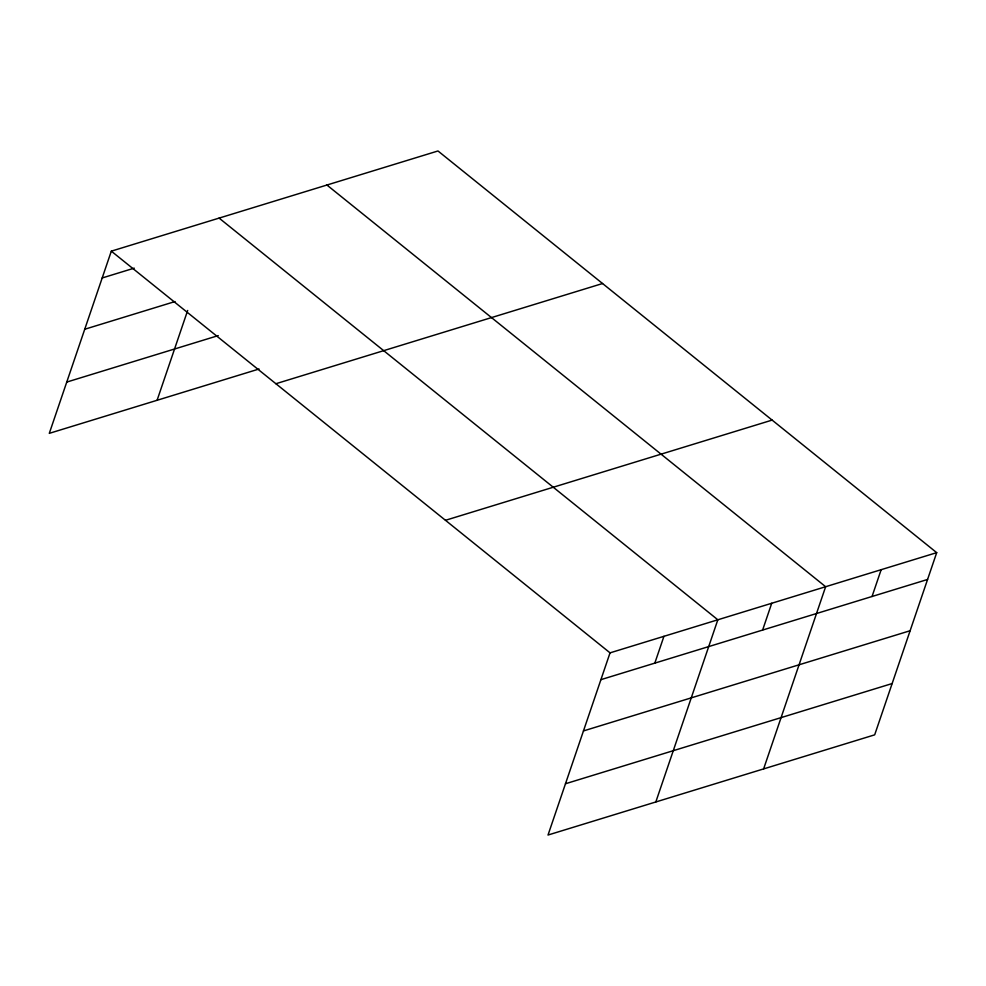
<?xml version="1.0" encoding="UTF-8"?>
<svg xmlns="http://www.w3.org/2000/svg" width="986" height="986" viewBox="0 0 986 986"><rect width="100%" height="100%" fill="white"/><g stroke="black" fill="none" stroke-linecap="round" stroke-linejoin="round"><path stroke-width="1.48" d="M936.7 552.653L610.038 652.855L548.019 835.031L874.681 734.841L936.7 552.653L437.981 150.969L111.319 251.159L49.3 433.347L259.071 368.998M157.094 400.279L187.673 310.454M654.815 663.134L663.935 636.327M655.813 801.975L717.833 619.787L219.114 218.103M762.609 630.066L771.73 603.259M763.62 768.907L825.639 586.719L326.921 185.035M872.043 596.493L881.164 569.686M102.199 277.966L134.244 268.143M84.734 329.25L175.052 301.543M66.752 382.075L218.251 335.597M275.895 383.727L602.557 283.524M445.462 520.3L772.124 420.098M600.905 679.662L927.579 579.46M583.453 730.934L910.115 630.732M565.471 783.759L892.133 683.557M111.319 251.159L610.038 652.855"/></g></svg>
